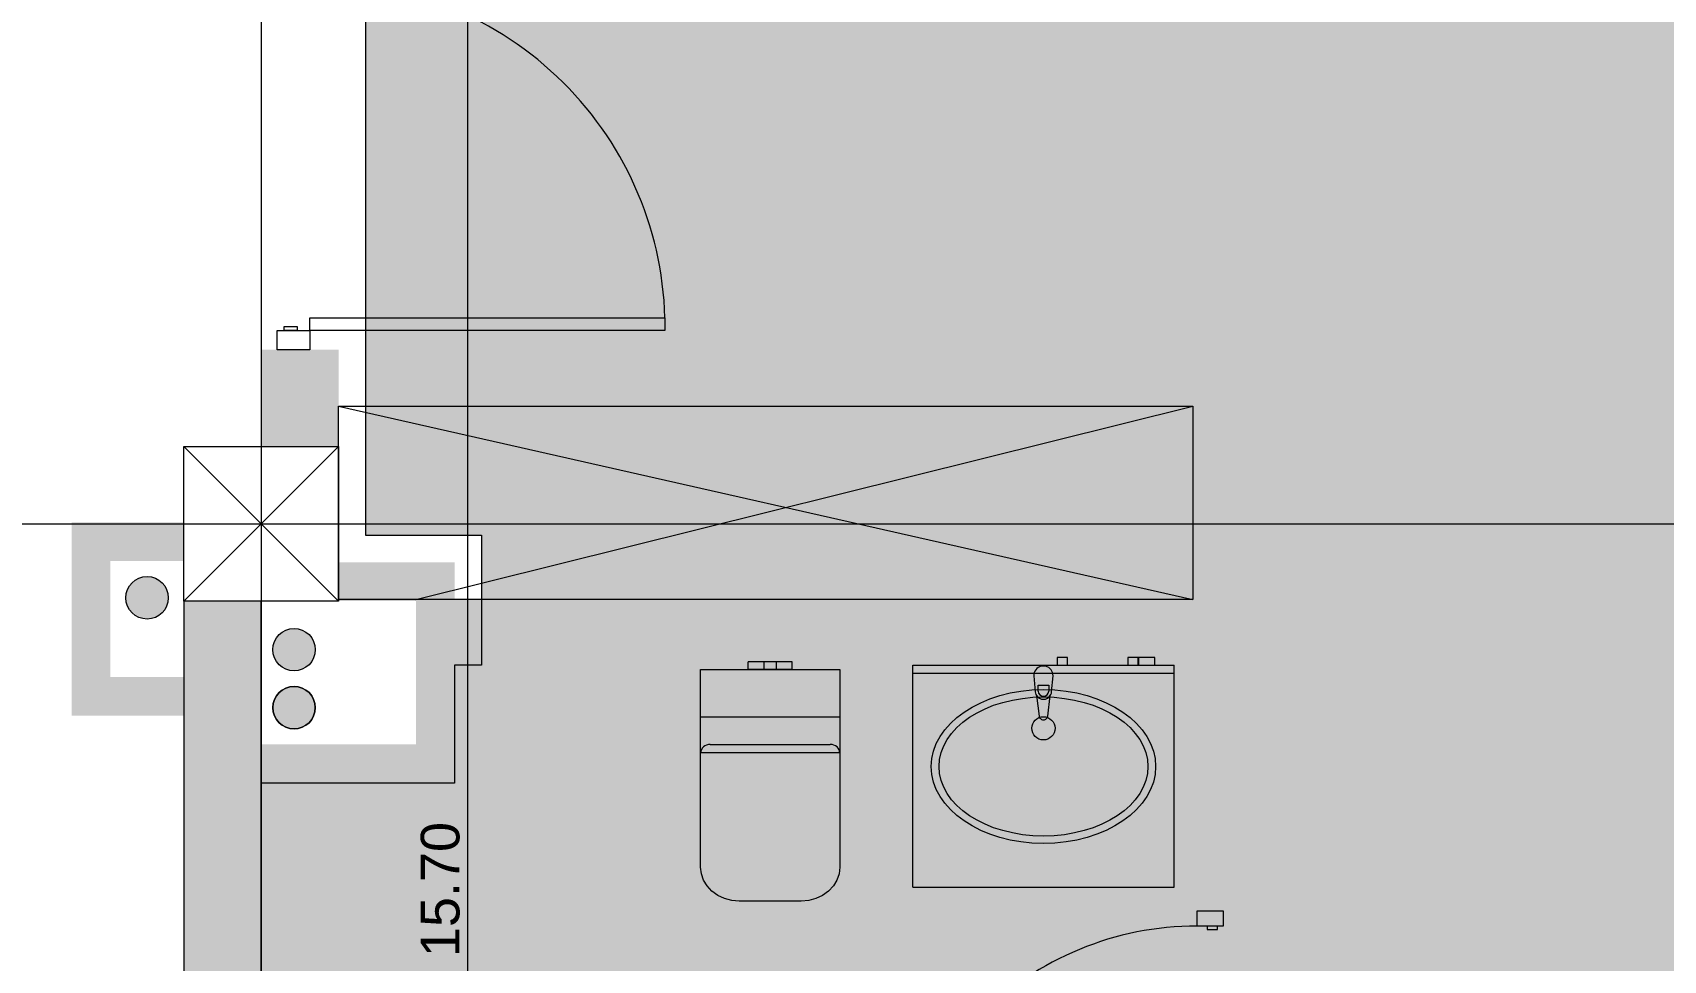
# Model space of a CAD drawing. Header units: millimetres. Extents: x 475616349 to 476941521, y 4620115302 to 4621446928.
# Drawn here: x 476511016 to 476515232, y 4620391634 to 4620394034 of the extents above; entities that cross this region are included whole.
import ezdxf

# ---------------------------------------------------------------- set-up
doc = ezdxf.new("R2010")
doc.units = ezdxf.units.MM
doc.header["$MEASUREMENT"] = 0
for name, color, linetype, lineweight in [('2D Drafting - General_Pen_No__1_Pen_No__7', 7, 'Continuous', 0), ('2D Drafting - General_Pen_No__1_Pen_No__7_Pen_No__7', 7, 'Continuous', 0), ('2D Drafting - General_Pen_No__250_Pen_No__7_Pen_No__250', 7, 'Continuous', 0), ('2D Drafting - General_Pen_No__250_Pen_No__7_Pen_No__7', 7, 'Continuous', 0), ('2D Drafting - General_Pen_No__7_Pen_No__7_Pen_No__7', 7, 'Continuous', 0), ('Doors_Pen_No__7_Pen_No__7_Pen_No__7', 7, 'Continuous', 0), ('G-Anno-Nplt_Pen_No__151', 151, 'Continuous', 0), ('G-Anno-Nplt_Pen_No__4', 7, 'Continuous', 0), ('New_0_Pen_No__7', 7, 'Continuous', 0), ('New_2D Drafting - General_Pen_No__250_Pen_No__7_Pen_No__7', 7, 'Continuous', 0), ('New_New_0_Pen_No__41_Pen_No__7', 7, 'Continuous', 0), ('New_New_Interior - Furniture _Pen_No__41_Pen_No__7', 7, 'Continuous', 0), ('shaxtebi da milebi_Pen_No__1_Pen_No__1_Pen_No__1', 1, 'Continuous', 0), ('zoma_Pen_No__4', 7, 'Continuous', 0), ('zoma_Pen_No__5_Pen_No__5', 5, 'Continuous', 0)]:
    doc.layers.add(name, color=color, linetype=linetype, lineweight=lineweight)
doc.layers.add('shaxtebi da milebi_Pen_No__1_Pen_No__1_Pen_No__252', color=7, linetype='Continuous', lineweight=0, true_color=0x666666)
doc.layers.add('zoma', color=7, linetype='Continuous')
doc.styles.add('GENERATED_STYLE_2', font='arial.ttf')
doc.dimstyles.new('GENERATED_STYLE__38', dxfattribs={"dimtxt": 300, "dimasz": 152, "dimexe": 0.18, "dimexo": 3, "dimgap": 0.09, "dimtad": 1, "dimlfac": 0.001, "dimzin": 0, "dimdsep": 46, "dimtxsty": 'GENERATED_STYLE_2', "dimblk": 'ARROWHEAD_2', "dimblk1": 'ARROWHEAD_2', "dimblk2": 'ARROWHEAD_2', "dimcen": 0.09, "dimclrd": 7, "dimclre": 7, "dimclrt": 7, "dimadec": 0, "dimazin": 0, "dimtfac": 1, "dimtdec": 4, "dimtmove": 0, "dimatfit": 3, "dimfxl": 1, "dimtolj": 1, "dimtzin": 0, "dimarcsym": 0})
doc.dimstyles.new('GENERATED_STYLE__43', dxfattribs={"dimtxt": 100, "dimasz": 152, "dimexe": 0.18, "dimexo": 3, "dimgap": 0.09, "dimtad": 1, "dimlfac": 0.001, "dimzin": 0, "dimdsep": 46, "dimtxsty": 'GENERATED_STYLE_2', "dimblk": 'ARROWHEAD_2', "dimblk1": 'ARROWHEAD_2', "dimblk2": 'ARROWHEAD_2', "dimcen": 0.09, "dimclrd": 7, "dimclre": 7, "dimclrt": 7, "dimadec": 0, "dimazin": 0, "dimtfac": 1, "dimtdec": 4, "dimtmove": 0, "dimatfit": 3, "dimfxl": 1, "dimtolj": 1, "dimtzin": 0, "dimarcsym": 0})

# ---------------------------------------------------------------- blocks, each defined once
blk = doc.blocks.new('*D1879', base_point=(476577134.1, 4620325125.7))
at = {"layer": 'zoma_Pen_No__4', "color": 7, "linetype": 'Continuous', "lineweight": 0, "transparency": 16777216}
for p, q in [((476531324.7, 4620394423.5), (476531324.7, 4620394521.3)), ((476531424.7, 4620394365.7), (476531224.7, 4620394481.2)), ((476531474.7, 4620394423.5), (476531174.7, 4620394423.5)), ((476531324.7, 4620392863.5), (476531324.7, 4620394423.5)), ((476531224.7, 4620392921.2), (476531424.7, 4620392805.7)), ((476531474.7, 4620392863.5), (476531174.7, 4620392863.5)), ((476531324.7, 4620392765.7), (476531324.7, 4620392863.5))]:
    blk.add_line(p, q, dxfattribs=at)
at = {"layer": 'zoma_Pen_No__4', "color": 7, "lineweight": 0, "transparency": 16777216, "insert": (476531264.7, 4620393244.4), "char_height": 300, "attachment_point": 7, "rotation": 90, "style": 'GENERATED_STYLE_2'}
blk.add_mtext('\\A1;{\\pql;\\fArial CYR|b0|i0|c204|p34;1.56}', dxfattribs=at)
blk = doc.blocks.new('ARROWHEAD_2')
at = {"color": 0, "linetype": 'Continuous', "lineweight": 0}
for p, q in [((-0.378, -0.655), (0.378, 0.655)), ((0, 0), (-1, 0))]:
    blk.add_line(p, q, dxfattribs=at)
blk = doc.blocks.new('*D1906', base_point=(476577134.1, 4620325125.7))
at = {"layer": 'zoma_Pen_No__4', "color": 7, "linetype": 'Continuous', "lineweight": 0, "transparency": 16777216}
for p, q in [((476512141.2, 4620399663.5), (476512141.2, 4620399761.3)), ((476512241.2, 4620399605.7), (476512041.2, 4620399721.2)), ((476512291.2, 4620399663.5), (476511991.2, 4620399663.5)), ((476512141.2, 4620383963.3), (476512141.2, 4620399663.5)), ((476512041.2, 4620384021), (476512241.2, 4620383905.6)), ((476512291.2, 4620383963.3), (476511991.2, 4620383963.3)), ((476512141.2, 4620383865.5), (476512141.2, 4620383963.3))]:
    blk.add_line(p, q, dxfattribs=at)
at = {"layer": 'zoma_Pen_No__4', "color": 7, "lineweight": 0, "transparency": 16777216, "insert": (476512121.2, 4620391642.4), "char_height": 100, "attachment_point": 7, "rotation": 90, "style": 'GENERATED_STYLE_2'}
blk.add_mtext('\\A1;{\\pql;\\fArial CYR|b0|i0|c204|p34;15.70}', dxfattribs=at)

msp = doc.modelspace()

# ---------------------------------------------------------------- hatches: boundary and pattern name
at = {"layer": '2D Drafting - General_Pen_No__250_Pen_No__7_Pen_No__7', "linetype": 'Continuous', "lineweight": 0}
for points in [[(476511807.131, 4620393213.476), (476511607.131, 4620393213.476), (476511607.131, 4620392963.476), (476511807.131, 4620392963.476)], [(476511116.943, 4620392766.734), (476511116.943, 4620392266.734), (476511407.131, 4620392266.734), (476511407.131, 4620392366.734), (476511217.131, 4620392366.734), (476511217.131, 4620392667.191), (476511407.131, 4620392667.191), (476511407.131, 4620392766.734)], [(476511607.131, 4620392092.458), (476512107.131, 4620392092.458), (476512107.131, 4620392663.476), (476511807.131, 4620392663.476), (476511807.131, 4620392563.476), (476512007.131, 4620392563.476), (476512007.131, 4620392192.646), (476511607.131, 4620392192.646)], [(476511407.131, 4620389463.476), (476511607.131, 4620389463.476), (476511607.131, 4620392563.476), (476511407.131, 4620392563.476)]]:
    msp.add_hatch(color=7, dxfattribs=at).paths.add_polyline_path(points)
at = {"layer": 'G-Anno-Nplt_Pen_No__151', "linetype": 'Continuous', "lineweight": 0, "true_color": 0x1f2f3f}
msp.add_hatch(color=169, dxfattribs=at).paths.add_polyline_path([(476511607.131, 4620390495.552), (476511677.131, 4620390495.552), (476511677.131, 4620389533.476), (476511876.341, 4620389533.476), (476511876.341, 4620388993.476), (476511677.131, 4620388993.476), (476511677.131, 4620384033.48), (476515277.307, 4620384033.48), (476515277.307, 4620382433.535), (476517937.131, 4620382433.535), (476517937.131, 4620382783.606), (476518237.131, 4620382783.606), (476518237.131, 4620383333.476), (476518337.131, 4620383333.476), (476518337.131, 4620388993.476), (476518237.131, 4620388993.476), (476518237.131, 4620389533.476), (476518337.131, 4620389533.476), (476518337.131, 4620390829.039), (476518407.131, 4620390829.039), (476518407.131, 4620392563.476), (476518337.13, 4620392563.476), (476518307.131, 4620392563.476), (476518307.131, 4620392793.476), (476517937.131, 4620392793.476), (476517937.131, 4620393623.664), (476518337.13, 4620393623.664), (476518337.13, 4620399393.476), (476518237.131, 4620399393.476), (476518237.131, 4620399593.476), (476511877.131, 4620399593.476), (476511877.131, 4620392733.476), (476512177.131, 4620392733.476), (476512177.131, 4620392397.28), (476512107.131, 4620392397.28), (476512107.131, 4620392092.458), (476511607.131, 4620392092.458)])
at = {"layer": 'New_2D Drafting - General_Pen_No__250_Pen_No__7_Pen_No__7', "linetype": 'Continuous', "lineweight": 0}
msp.add_hatch(color=7, dxfattribs=at).paths.add_polyline_path([(476512107.131, 4620392567.28), (476514015.945, 4620392567.28), (476514015.945, 4620393067.078), (476514135.945, 4620393067.078), (476514135.945, 4620392567.28), (476514135.945, 4620392397.28), (476514135.945, 4620391762.308), (476513965.945, 4620391762.308), (476513965.945, 4620392397.28), (476512107.131, 4620392397.28)])
at = {"layer": 'shaxtebi da milebi_Pen_No__1_Pen_No__1_Pen_No__1', "linetype": 'Continuous', "lineweight": 0}
for points in [[(476511257.131, 4620392571.734, 1), (476511367.131, 4620392571.734, 1)], [(476511692.131, 4620392382.646, 1), (476511692.131, 4620392492.646, 1)]]:
    msp.add_hatch(color=1, dxfattribs=at).paths.add_polyline_path(points)
at = {"layer": 'shaxtebi da milebi_Pen_No__1_Pen_No__1_Pen_No__252', "linetype": 'Continuous', "lineweight": 0, "true_color": 0x666666}
msp.add_hatch(color=251, dxfattribs=at).paths.add_polyline_path([(476511692.131, 4620392232.646, 1), (476511692.131, 4620392342.646, 1)])

# ---------------------------------------------------------------- linework, layer by layer
at = {"layer": '2D Drafting - General_Pen_No__1_Pen_No__7', "color": 7, "linetype": 'Continuous', "lineweight": 0}
for p, q in [((476511407.131, 4620392563.476), (476511807.131, 4620392963.476)), ((476511807.131, 4620392563.476), (476511407.131, 4620392963.476))]:
    msp.add_line(p, q, dxfattribs=at)
at = {"layer": '2D Drafting - General_Pen_No__1_Pen_No__7', "color": 7, "linetype": 'Continuous', "lineweight": 0, "flags": 128}
msp.add_lwpolyline([(476511807.131, 4620392563.476), (476511407.131, 4620392563.476), (476511407.131, 4620392963.476), (476511807.131, 4620392963.476)], close=True, dxfattribs=at)
at = {"layer": '2D Drafting - General_Pen_No__1_Pen_No__7_Pen_No__7', "color": 7, "linetype": 'Continuous', "lineweight": 0}
msp.add_arc((476511758.162, 4620393271.198), 893.239, 1.603806, 91.603806, dxfattribs=at)
at = {"layer": '2D Drafting - General_Pen_No__250_Pen_No__7_Pen_No__250', "color": 7, "linetype": 'Continuous', "lineweight": 0, "flags": 128}
msp.add_lwpolyline([(476511407.131, 4620389463.476), (476511607.131, 4620389463.476), (476511607.131, 4620392563.476), (476511407.131, 4620392563.476)], close=True, dxfattribs=at)
at = {"layer": '2D Drafting - General_Pen_No__7_Pen_No__7_Pen_No__7', "color": 7, "linetype": 'Continuous', "lineweight": 0}
msp.add_arc((476514026.518, 4620390928.484), 794.311, 89.999805, 180.001486, dxfattribs=at)
at = {"layer": 'Doors_Pen_No__7_Pen_No__7_Pen_No__7', "color": 7, "linetype": 'Continuous', "lineweight": 0, "flags": 128}
for points in [[(476511733.162, 4620393262.865), (476511733.162, 4620393296.198), (476512651.051, 4620393296.198), (476512651.051, 4620393262.865)], [(476511648.495, 4620393213.476), (476511648.495, 4620393262.865), (476511733.162, 4620393262.865), (476511733.162, 4620393213.476)], [(476511666.495, 4620393262.865), (476511666.495, 4620393273.976), (476511699.829, 4620393273.976), (476511699.829, 4620393262.865)], [(476514094.253, 4620391762.308), (476514094.254, 4620391722.797), (476514026.521, 4620391722.795), (476514026.52, 4620391762.306)], [(476514079.854, 4620391713.908), (476514079.854, 4620391722.797), (476514053.187, 4620391722.796), (476514053.188, 4620391713.907)]]:
    msp.add_lwpolyline(points, close=True, dxfattribs=at)
at = {"layer": 'G-Anno-Nplt_Pen_No__4', "color": 7, "linetype": 'Continuous', "lineweight": 0, "flags": 128}
msp.add_lwpolyline([(476511877.131, 4620399593.476), (476511877.131, 4620392733.476), (476512177.131, 4620392733.476), (476512177.131, 4620392397.28), (476512107.131, 4620392397.28), (476512107.131, 4620392092.458), (476511607.131, 4620392092.458), (476511607.131, 4620390495.552), (476511677.131, 4620390495.552), (476511677.131, 4620389533.476), (476511876.341, 4620389533.476), (476511876.341, 4620388993.476), (476511677.131, 4620388993.476), (476511677.131, 4620384033.48)], dxfattribs=at)
at = {"layer": 'New_0_Pen_No__7', "color": 7, "linetype": 'Continuous', "lineweight": 0}
msp.add_lwpolyline([(476514015.945, 4620392567.28), (476511807.131, 4620392567.28), (476511807.131, 4620393067.078), (476514015.945, 4620393067.078)], close=True, dxfattribs=at)
for points in [[(476511807.131, 4620393067.078), (476514015.945, 4620392567.28)], [(476512006.785, 4620392567.28), (476514015.945, 4620393067.078)]]:
    msp.add_lwpolyline(points, dxfattribs=at)
at = {"layer": 'New_New_0_Pen_No__41_Pen_No__7', "color": 7, "linetype": 'Continuous', "lineweight": 0}
for p, q in [((476512882.886, 4620392406.185), (476512866.191, 4620392406.185)), ((476512866.191, 4620392386.185), (476512866.191, 4620392406.185)), ((476512882.886, 4620392386.185), (476512866.191, 4620392386.185)), ((476512907.191, 4620392406.185), (476512882.886, 4620392406.185)), ((476512907.191, 4620392386.185), (476512882.886, 4620392386.185)), ((476512911.877, 4620392406.185), (476512907.191, 4620392406.185)), ((476512907.191, 4620392386.185), (476512907.191, 4620392406.185)), ((476512911.877, 4620392386.185), (476512907.191, 4620392386.185)), ((476512923.191, 4620392406.185), (476512911.877, 4620392406.185)), ((476512923.191, 4620392386.185), (476512911.877, 4620392386.185)), ((476512934.505, 4620392406.185), (476512923.191, 4620392406.185)), ((476512934.505, 4620392386.185), (476512923.191, 4620392386.185)), ((476512939.191, 4620392406.185), (476512934.505, 4620392406.185)), ((476512939.191, 4620392386.185), (476512934.505, 4620392386.185)), ((476512939.191, 4620392386.185), (476512939.191, 4620392406.185)), ((476512963.496, 4620392406.185), (476512939.191, 4620392406.185)), ((476512963.496, 4620392386.185), (476512939.191, 4620392386.185)), ((476512980.191, 4620392406.185), (476512963.496, 4620392406.185)), ((476512980.191, 4620392386.185), (476512963.496, 4620392386.185)), ((476512980.191, 4620392386.185), (476512980.191, 4620392406.185)), ((476513103.191, 4620392262.881), (476512743.191, 4620392262.881)), ((476513103.191, 4620392170.403), (476512743.191, 4620392170.403)), ((476512768.191, 4620392192.421), (476512923.191, 4620392192.421)), ((476512923.191, 4620392192.421), (476513078.191, 4620392192.421))]:
    msp.add_line(p, q, dxfattribs=at)
at = {"layer": 'New_New_0_Pen_No__41_Pen_No__7', "color": 7, "linetype": 'Continuous', "lineweight": 0, "flags": 128}
msp.add_lwpolyline([(476512843.191, 4620391787.28), (476512823.682, 4620391788.972), (476512804.923, 4620391793.984), (476512787.634, 4620391802.123), (476512772.48, 4620391813.076), (476512760.044, 4620391826.423), (476512750.803, 4620391841.65), (476512745.113, 4620391858.172), (476512743.191, 4620391875.354), (476512743.191, 4620392386.185), (476513103.191, 4620392386.185), (476513103.191, 4620391875.354), (476513101.27, 4620391858.172), (476513095.579, 4620391841.65), (476513086.338, 4620391826.423), (476513073.902, 4620391813.076), (476513058.748, 4620391802.123), (476513041.459, 4620391793.984), (476513022.7, 4620391788.972), (476513003.191, 4620391787.28)], close=True, dxfattribs=at)
at = {"layer": 'New_New_0_Pen_No__41_Pen_No__7', "color": 7, "linetype": 'Continuous', "lineweight": 0}
for centre, start_param, end_param in [((476512768.191, 4620392170.403), 4.71238898, 6.28318531), ((476513078.191, 4620392170.403), 3.14159265, 4.71238898)]:
    msp.add_ellipse(centre, major_axis=(-25, 0), ratio=0.88074191, start_param=start_param, end_param=end_param, dxfattribs=at)
at = {"layer": 'New_New_Interior - Furniture _Pen_No__41_Pen_No__7', "color": 7, "linetype": 'Continuous', "lineweight": 0}
for p, q in [((476513291.716, 4620392397.28), (476513967.331, 4620392397.28)), ((476513291.716, 4620391823.491), (476513291.716, 4620392397.28)), ((476513291.716, 4620392377.28), (476513967.331, 4620392377.28)), ((476513967.331, 4620391823.491), (476513967.331, 4620392397.28)), ((476513615.924, 4620392330.604), (476513615.924, 4620392345.475)), ((476513615.924, 4620392345.475), (476513643.124, 4620392345.475)), ((476513643.124, 4620392345.475), (476513643.124, 4620392330.604)), ((476513291.716, 4620391823.491), (476513967.331, 4620391823.491))]:
    msp.add_line(p, q, dxfattribs=at)
at = {"layer": 'New_New_Interior - Furniture _Pen_No__41_Pen_No__7', "color": 7, "linetype": 'Continuous', "lineweight": 0, "flags": 128}
for points in [[(476513664.703, 4620392397.28), (476513691.703, 4620392397.28), (476513691.703, 4620392417.28), (476513664.703, 4620392417.28)], [(476513847.675, 4620392397.28), (476513874.675, 4620392397.28), (476513874.675, 4620392417.28), (476513847.675, 4620392417.28)], [(476513875.23, 4620392397.28), (476513917.23, 4620392397.28), (476513917.23, 4620392417.28), (476513875.23, 4620392417.28)], [(476513604.524, 4620392370.385), (476513608.524, 4620392328.433), (476513609.097, 4620392325.099), (476513610.197, 4620392321.901), (476513611.794, 4620392318.919), (476513618.424, 4620392265.985), (476513618.819, 4620392264.126), (476513619.524, 4620392262.361), (476513620.518, 4620392260.74), (476513621.771, 4620392259.311), (476513623.249, 4620392258.115), (476513624.907, 4620392257.186), (476513626.699, 4620392256.551), (476513628.573, 4620392256.229), (476513630.474, 4620392256.229), (476513632.348, 4620392256.551), (476513634.14, 4620392257.186), (476513635.798, 4620392258.115), (476513637.276, 4620392259.311), (476513638.529, 4620392260.74), (476513639.523, 4620392262.361), (476513640.228, 4620392264.126), (476513640.624, 4620392265.985), (476513647.253, 4620392318.919), (476513648.85, 4620392321.901), (476513649.95, 4620392325.099), (476513650.524, 4620392328.433), (476513654.524, 4620392370.385), (476513654.183, 4620392374.5), (476513653.169, 4620392378.503), (476513651.51, 4620392382.284), (476513649.252, 4620392385.741), (476513646.456, 4620392388.779), (476513643.197, 4620392391.315), (476513639.566, 4620392393.28), (476513635.661, 4620392394.62), (476513631.588, 4620392395.3), (476513627.459, 4620392395.3), (476513623.386, 4620392394.62), (476513619.481, 4620392393.28), (476513615.85, 4620392391.315), (476513612.591, 4620392388.779), (476513609.795, 4620392385.741), (476513607.537, 4620392382.284), (476513605.878, 4620392378.503), (476513604.864, 4620392374.5)]]:
    msp.add_lwpolyline(points, close=True, dxfattribs=at)
at = {"layer": 'New_New_Interior - Furniture _Pen_No__41_Pen_No__7', "color": 7, "linetype": 'Continuous', "lineweight": 0}
msp.add_circle((476513629.524, 4620392234.206), 30, dxfattribs=at)
for centre, radius, start, end in [((476513629.524, 4620392330.604), 13.6, 180, 0), ((476513629.524, 4620392330.333), 21.086, 212.771024, 327.228976)]:
    msp.add_arc(centre, radius, start, end, dxfattribs=at)
for major_axis, ratio in [((290, 0), 0.68666667), ((270, 0), 0.66666667)]:
    msp.add_ellipse((476513629.524, 4620392135.385), major_axis=major_axis, ratio=ratio, dxfattribs=at)
at = {"layer": 'shaxtebi da milebi_Pen_No__1_Pen_No__1_Pen_No__1', "color": 1, "linetype": 'Continuous', "lineweight": 0, "flags": 128}
for points in [[(476511257.131, 4620392571.734, -1), (476511367.131, 4620392571.734, -1)], [(476511692.131, 4620392382.646, -1), (476511692.131, 4620392492.646, -1)]]:
    msp.add_lwpolyline(points, format="xyb", close=True, dxfattribs=at)
at = {"layer": 'shaxtebi da milebi_Pen_No__1_Pen_No__1_Pen_No__252', "color": 251, "linetype": 'Continuous', "lineweight": 0, "true_color": 0x666666, "flags": 128}
for points in [[(476511692.131, 4620392232.646, 1), (476511692.131, 4620392342.646, 1)], [(476511692.131, 4620392232.646, -1), (476511692.131, 4620392342.646, -1)]]:
    msp.add_lwpolyline(points, format="xyb", close=True, dxfattribs=at)
at = {"layer": 'zoma_Pen_No__5_Pen_No__5', "color": 5, "linetype": 'Continuous', "lineweight": 0}
for p, q in [((476511607.131, 4620403989.287), (476511607.131, 4620380413.92)), ((476493726.58, 4620392763.476), (476543612.961, 4620392763.476)), ((476493726.58, 4620392763.476), (476543612.961, 4620392763.476))]:
    msp.add_line(p, q, dxfattribs=at)

# ---------------------------------------------------------------- dimensions: what is measured, and where the dimension line sits
at = {"layer": 'zoma', "color": 7, "linetype": 'Continuous', "lineweight": 0}
for base, p1, p2, dimstyle, picture, middle in [((476512141.168, 4620399663.476), (476511607.229, 4620383963.293), (476511807.131, 4620399663.476), 'GENERATED_STYLE__43', '*D1906', (476512071.168, 4620391810.414)), ((476531324.653, 4620394423.476), (476504907.131, 4620392863.476), (476504707.131, 4620394423.476), 'GENERATED_STYLE__38', '*D1879', (476531114.653, 4620393634.037))]:
    dim = msp.add_linear_dim(base=base, p1=p1, p2=p2, angle=90, dimstyle=dimstyle, dxfattribs=at)
    dim.commit()
    dim.dimension.update_dxf_attribs({"geometry": picture, "text_midpoint": middle, "dimtype": 160, "text_rotation": 90})

doc.saveas('drawing.dxf')
